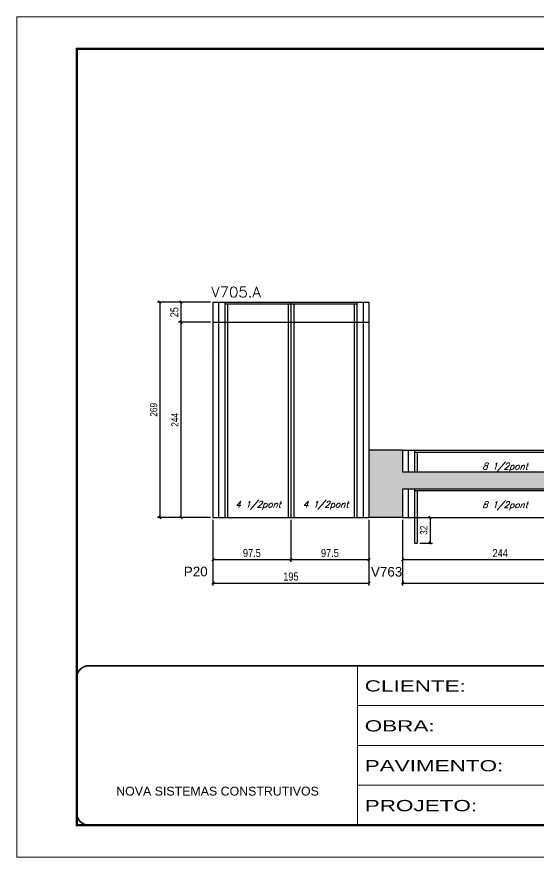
# Model space of a CAD drawing. Extents: x -20960 to -5926, y -2106 to 21915.
# Drawn here: x -12207 to -11556, y 17420 to 18470 of the extents above; entities that cross this region are included whole.
import ezdxf

# ---------------------------------------------------------------- set-up
doc = ezdxf.new("R2010")
doc.units = 0
doc.linetypes.add('CONTINUO', pattern=[0])
doc.linetypes.add('DASHED', pattern=[0.75, 0.5, -0.25])
for name, color, linetype in [('5', 5, 'Continuous'), ('COTA', 241, 'Continuous'), ('Painéis', 200, 'Continuous'), ('SARR_2.2x7', 40, 'Continuous'), ('SARR_3.5x7', 81, 'Continuous'), ('texto', 7, 'Continuous')]:
    doc.layers.add(name, color=color, linetype=linetype)
for name, color, linetype, lineweight in [('Folhas', 255, 'Continuous', 9), ('SARRAFO DE PRESSAO', 251, 'DASHED', 9), ('Texto Seção', 7, 'Continuous', 15)]:
    doc.layers.add(name, color=color, linetype=linetype, lineweight=lineweight)
doc.styles.add('ARIAL', font='arial.ttf')
doc.styles.add('COTA TECNICA', font='techl___.ttf', dxfattribs={"height": 10})
doc.styles.add('COTA TECNICA-50', font='techl___.ttf', dxfattribs={"height": 9})
doc.styles.add('REGUA-120', font='ROMANS.shx', dxfattribs={"height": 15})
doc.styles.add('Romans', font='romans.shx')
doc.styles.get("Standard").update_dxf_attribs({"font": 'arial.ttf'})
doc.styles.add('Tecnologia', font='')
doc.styles.get('Tecnologia').set_extended_font_data('Forgotten Futurist')
doc.dimstyles.new('COTA PAINEL-50', dxfattribs={"dimtxt": 9, "dimasz": 3, "dimexe": 3, "dimexo": 3, "dimgap": 3, "dimtad": 1, "dimdec": 1, "dimzin": 12, "dimdsep": 46, "dimtxsty": 'COTA TECNICA-50', "dimblk1": 'OBLIQUE', "dimblk2": 'OBLIQUE', "dimsah": 1, "dimcen": 0.9, "dimclrd": 4, "dimclre": 4, "dimclrt": 240, "dimadec": 1, "dimazin": 3, "dimtfac": 1, "dimtdec": 1, "dimtmove": 0, "dimatfit": 3, "dimfxl": 1, "dimtolj": 1, "dimtzin": 12, "dimarcsym": 0})
doc.dimstyles.new('PAINEL', dxfattribs={"dimtxt": 10, "dimasz": 3, "dimexe": 3, "dimexo": 3, "dimgap": 3, "dimtad": 1, "dimdec": 1, "dimzin": 12, "dimdsep": 46, "dimtxsty": 'COTA TECNICA', "dimblk1": 'OBLIQUE', "dimblk2": 'OBLIQUE', "dimsah": 1, "dimcen": 0.9, "dimclrd": 4, "dimclre": 4, "dimclrt": 240, "dimadec": 1, "dimazin": 3, "dimtfac": 1, "dimtdec": 1, "dimtmove": 0, "dimatfit": 3, "dimfxl": 1, "dimtolj": 1, "dimtzin": 12, "dimarcsym": 0})

# ---------------------------------------------------------------- blocks, each defined once
blk = doc.blocks.new('9999999999')
at = {"color": 30, "linetype": 'CONTINUO'}
for p, q in [((98564.6, 34230.2), (98564.6, 34429.4)), ((98564.6, 34379.6), (99584, 34379.6)), ((98564.6, 34329.8), (99488, 34329.8)), ((98564.6, 34280), (99488, 34280))]:
    blk.add_line(p, q, dxfattribs=at)
at = {"color": 30, "linetype": 'CONTINUO', "const_width": 2}
blk.add_lwpolyline([(99584, 34230.2), (99584, 34414.4, 0.414214), (99569, 34429.4), (98229, 34429.4, 0.414214), (98214, 34414.4), (98214, 34245.2, 0.414214), (98229, 34230.2), (99584, 34230.2)], format="xyb", dxfattribs=at)
at = {"layer": 'Folhas'}
blk.add_lwpolyline([(98139, 34190.2), (99624, 34190.2), (99624, 35240.2), (98139, 35240.2)], close=True, dxfattribs=at)
at = {"layer": 'Folhas', "color": 30, "const_width": 3}
blk.add_lwpolyline([(98214, 34230.2), (99584, 34230.2), (99584, 35200.2), (98214, 35200.2)], close=True, dxfattribs=at)
at = {"color": 7, "linetype": 'Continuous', "ltscale": 5, "style": 'ARIAL'}
blk.add_text('NOVA SISTEMAS CONSTRUTIVOS', height=11.059, dxfattribs=at).set_placement((98263.2, 34267.2))
at = {"layer": 'Folhas', "color": 7, "style": 'Tecnologia', "width": 1.5}
for s, p in [('CLIENTE:', (98573.7, 34397.2)), ('OBRA:', (98573.7, 34347.3)), ('PAVIMENTO:', (98573.7, 34297.5)), ('PROJETO:', (98573.7, 34247.7))]:
    blk.add_text(s, height=14, dxfattribs=at).set_placement(p)
blk = doc.blocks.new('_Oblique')
at = {"color": 0, "linetype": 'ByBlock', "lineweight": -2}
blk.add_line((-0.5, -0.5), (0.5, 0.5), dxfattribs=at)
blk = doc.blocks.new('*D314')
at = {"layer": 'COTA', "color": 4, "linetype": 'ByBlock', "lineweight": -2, "transparency": 16777216}
for p, q in [((-11725, 17841.1), (-11725, 17788.5)), ((-11481, 17809.1), (-11481, 17788.5)), ((-11725, 17791.5), (-11481, 17791.5))]:
    blk.add_line(p, q, dxfattribs=at)
at = {"layer": 'Defpoints', "color": 0, "linetype": 'ByBlock', "transparency": 16777216}
for p in [(-11725, 17844.1), (-11481, 17812.1), (-11481, 17791.5)]:
    blk.add_point(p, dxfattribs=at)
at = {"layer": 'COTA', "color": 4, "linetype": 'ByBlock', "lineweight": -2, "transparency": 16777216, "xscale": 3, "yscale": 3, "zscale": 3, "rotation": 180}
blk.add_blockref('_Oblique', (-11725, 17791.5), dxfattribs=at)
at = {"layer": 'COTA', "color": 4, "linetype": 'ByBlock', "lineweight": -2, "transparency": 16777216, "xscale": 3, "yscale": 3, "zscale": 3}
blk.add_blockref('_Oblique', (-11481, 17791.5), dxfattribs=at)
at = {"layer": 'COTA', "color": 240, "linetype": 'ByBlock', "transparency": 16777216, "insert": (-11603, 17799.6), "char_height": 10, "attachment_point": 5, "style": 'COTA TECNICA'}
blk.add_mtext('\\A1;244', dxfattribs=at)
blk = doc.blocks.new('*D317')
at = {"layer": 'COTA', "color": 4, "linetype": 'ByBlock', "lineweight": -2, "transparency": 16777216}
for p, q in [((-11725, 17841.1), (-11725, 17759.1)), ((-11004.5, 17841.1), (-11004.5, 17759.1)), ((-11725, 17762.1), (-11004.5, 17762.1))]:
    blk.add_line(p, q, dxfattribs=at)
at = {"layer": 'Defpoints', "color": 0, "linetype": 'ByBlock', "transparency": 16777216}
for p in [(-11725, 17844.1), (-11004.5, 17844.1), (-11004.5, 17762.1)]:
    blk.add_point(p, dxfattribs=at)
at = {"layer": 'COTA', "color": 4, "linetype": 'ByBlock', "lineweight": -2, "transparency": 16777216, "xscale": 3, "yscale": 3, "zscale": 3, "rotation": 180}
blk.add_blockref('_Oblique', (-11725, 17762.1), dxfattribs=at)
at = {"layer": 'COTA', "color": 4, "linetype": 'ByBlock', "lineweight": -2, "transparency": 16777216, "xscale": 3, "yscale": 3, "zscale": 3}
blk.add_blockref('_Oblique', (-11004.5, 17762.1), dxfattribs=at)
at = {"layer": 'COTA', "color": 240, "linetype": 'ByBlock', "transparency": 16777216, "insert": (-11364.8, 17770.2), "char_height": 10, "attachment_point": 5, "style": 'COTA TECNICA'}
blk.add_mtext('\\A1;720.5', dxfattribs=at)
blk = doc.blocks.new('*D305')
at = {"layer": 'COTA', "color": 4, "linetype": 'ByBlock', "lineweight": -2, "transparency": 16777216}
for p, q in [((-11962, 17841.1), (-11962, 17788.5)), ((-11864.5, 17841.1), (-11864.5, 17788.5)), ((-11962, 17791.5), (-11864.5, 17791.5))]:
    blk.add_line(p, q, dxfattribs=at)
at = {"layer": 'Defpoints', "color": 0, "linetype": 'ByBlock', "transparency": 16777216}
for p in [(-11962, 17844.1), (-11864.5, 17844.1), (-11864.5, 17791.5)]:
    blk.add_point(p, dxfattribs=at)
at = {"layer": 'COTA', "color": 4, "linetype": 'ByBlock', "lineweight": -2, "transparency": 16777216, "xscale": 3, "yscale": 3, "zscale": 3, "rotation": 180}
blk.add_blockref('_Oblique', (-11962, 17791.5), dxfattribs=at)
at = {"layer": 'COTA', "color": 4, "linetype": 'ByBlock', "lineweight": -2, "transparency": 16777216, "xscale": 3, "yscale": 3, "zscale": 3}
blk.add_blockref('_Oblique', (-11864.5, 17791.5), dxfattribs=at)
at = {"layer": 'COTA', "color": 240, "linetype": 'ByBlock', "transparency": 16777216, "insert": (-11913.3, 17799.6), "char_height": 10, "attachment_point": 5, "style": 'COTA TECNICA'}
blk.add_mtext('\\A1;97.5', dxfattribs=at)
blk = doc.blocks.new('*D306')
at = {"layer": 'COTA', "color": 4, "lineweight": -2, "ltscale": 25, "transparency": 16777216}
for p, q in [((-11965, 18113.1), (-12005, 18113.1)), ((-12002, 18113.1), (-12002, 18088.1)), ((-11965, 18088.1), (-12005, 18088.1))]:
    blk.add_line(p, q, dxfattribs=at)
at = {"layer": 'Defpoints', "color": 0, "ltscale": 25, "transparency": 16777216}
for p in [(-11962, 18113.1), (-12002, 18088.1), (-11962, 18088.1)]:
    blk.add_point(p, dxfattribs=at)
at = {"layer": 'COTA', "color": 4, "lineweight": -2, "ltscale": 25, "transparency": 16777216, "xscale": 3, "yscale": 3, "zscale": 3}
for p, rotation in [((-12002, 18113.1), 90), ((-12002, 18088.1), 270)]:
    blk.add_blockref('_Oblique', p, dxfattribs=dict(at, rotation=rotation))
at = {"layer": 'COTA', "color": 240, "ltscale": 25, "transparency": 16777216, "insert": (-12010.1, 18100.6), "char_height": 10, "attachment_point": 5, "rotation": 90, "style": 'COTA TECNICA'}
blk.add_mtext('\\A1;25', dxfattribs=at)
blk = doc.blocks.new('*D307')
at = {"layer": 'COTA', "color": 4, "lineweight": -2, "ltscale": 25, "transparency": 16777216}
for p, q in [((-11864.5, 17841.1), (-11864.5, 17788.5)), ((-11767, 17841.1), (-11767, 17788.5)), ((-11864.5, 17791.5), (-11767, 17791.5))]:
    blk.add_line(p, q, dxfattribs=at)
at = {"layer": 'Defpoints', "color": 0, "ltscale": 25, "transparency": 16777216}
for p in [(-11864.5, 17844.1), (-11767, 17844.1), (-11767, 17791.5)]:
    blk.add_point(p, dxfattribs=at)
at = {"layer": 'COTA', "color": 4, "lineweight": -2, "ltscale": 25, "transparency": 16777216, "xscale": 3, "yscale": 3, "zscale": 3, "rotation": 180}
blk.add_blockref('_Oblique', (-11864.5, 17791.5), dxfattribs=at)
at = {"layer": 'COTA', "color": 4, "lineweight": -2, "ltscale": 25, "transparency": 16777216, "xscale": 3, "yscale": 3, "zscale": 3}
blk.add_blockref('_Oblique', (-11767, 17791.5), dxfattribs=at)
at = {"layer": 'COTA', "color": 240, "ltscale": 25, "transparency": 16777216, "insert": (-11815.8, 17799.6), "char_height": 10, "attachment_point": 5, "style": 'COTA TECNICA'}
blk.add_mtext('\\A1;97.5', dxfattribs=at)
blk = doc.blocks.new('*D308')
at = {"layer": 'COTA', "color": 4, "lineweight": -2, "ltscale": 25, "transparency": 16777216}
for p, q in [((-11962, 17841.1), (-11962, 17759.1)), ((-11767, 17841.1), (-11767, 17759.1)), ((-11962, 17762.1), (-11767, 17762.1))]:
    blk.add_line(p, q, dxfattribs=at)
at = {"layer": 'Defpoints', "color": 0, "ltscale": 25, "transparency": 16777216}
for p in [(-11962, 17844.1), (-11767, 17844.1), (-11767, 17762.1)]:
    blk.add_point(p, dxfattribs=at)
at = {"layer": 'COTA', "color": 4, "lineweight": -2, "ltscale": 25, "transparency": 16777216, "xscale": 3, "yscale": 3, "zscale": 3, "rotation": 180}
blk.add_blockref('_Oblique', (-11962, 17762.1), dxfattribs=at)
at = {"layer": 'COTA', "color": 4, "lineweight": -2, "ltscale": 25, "transparency": 16777216, "xscale": 3, "yscale": 3, "zscale": 3}
blk.add_blockref('_Oblique', (-11767, 17762.1), dxfattribs=at)
at = {"layer": 'COTA', "color": 240, "ltscale": 25, "transparency": 16777216, "insert": (-11864.5, 17770.3), "char_height": 10, "attachment_point": 5, "style": 'COTA TECNICA'}
blk.add_mtext('\\A1;195', dxfattribs=at)
blk = doc.blocks.new('*D320')
at = {"layer": 'COTA', "color": 4, "lineweight": -2, "transparency": 16777216}
for p, q in [((-11965, 18088.1), (-12005, 18088.1)), ((-12002, 18088.1), (-12002, 17844.1)), ((-11965, 17844.1), (-12005, 17844.1))]:
    blk.add_line(p, q, dxfattribs=at)
at = {"layer": 'Defpoints', "color": 0, "transparency": 16777216}
for p in [(-11962, 18088.1), (-12002, 17844.1), (-11962, 17844.1)]:
    blk.add_point(p, dxfattribs=at)
at = {"layer": 'COTA', "color": 4, "lineweight": -2, "transparency": 16777216, "xscale": 3, "yscale": 3, "zscale": 3}
for p, rotation in [((-12002, 18088.1), 90), ((-12002, 17844.1), 270)]:
    blk.add_blockref('_Oblique', p, dxfattribs=dict(at, rotation=rotation))
at = {"layer": 'COTA', "color": 240, "transparency": 16777216, "insert": (-12009.5, 17966.1), "char_height": 9, "attachment_point": 5, "rotation": 90, "style": 'COTA TECNICA-50'}
blk.add_mtext('\\A1;244', dxfattribs=at)
blk = doc.blocks.new('*D321')
at = {"layer": 'COTA', "color": 4, "lineweight": -2, "transparency": 16777216}
for p, q in [((-11965, 18113.1), (-12031.4, 18113.1)), ((-12028.4, 18113.1), (-12028.4, 17844.1)), ((-11965, 17844.1), (-12031.4, 17844.1))]:
    blk.add_line(p, q, dxfattribs=at)
at = {"layer": 'Defpoints', "color": 0, "transparency": 16777216}
for p in [(-11962, 18113.1), (-12028.4, 17844.1), (-11962, 17844.1)]:
    blk.add_point(p, dxfattribs=at)
at = {"layer": 'COTA', "color": 4, "lineweight": -2, "transparency": 16777216, "xscale": 3, "yscale": 3, "zscale": 3}
for p, rotation in [((-12028.4, 18113.1), 90), ((-12028.4, 17844.1), 270)]:
    blk.add_blockref('_Oblique', p, dxfattribs=dict(at, rotation=rotation))
at = {"layer": 'COTA', "color": 240, "transparency": 16777216, "insert": (-12036, 17978.6), "char_height": 9, "attachment_point": 5, "rotation": 90, "style": 'COTA TECNICA-50'}
blk.add_mtext('\\A1;269', dxfattribs=at)
blk = doc.blocks.new('*D323')
at = {"layer": 'COTA', "color": 4, "lineweight": -2, "transparency": 16777216}
for p, q in [((-11703.5, 17844.1), (-11687.7, 17844.1)), ((-11690.7, 17844.1), (-11690.7, 17812.1)), ((-11703.5, 17812.1), (-11687.7, 17812.1))]:
    blk.add_line(p, q, dxfattribs=at)
at = {"layer": 'Defpoints', "color": 0, "transparency": 16777216}
for p in [(-11706.5, 17844.1), (-11706.5, 17812.1), (-11690.7, 17812.1)]:
    blk.add_point(p, dxfattribs=at)
at = {"layer": 'COTA', "color": 4, "lineweight": -2, "transparency": 16777216, "xscale": 3, "yscale": 3, "zscale": 3}
for p, rotation in [((-11690.7, 17844.1), 90), ((-11690.7, 17812.1), 270)]:
    blk.add_blockref('_Oblique', p, dxfattribs=dict(at, rotation=rotation))
at = {"layer": 'COTA', "color": 240, "transparency": 16777216, "insert": (-11698.4, 17828.1), "char_height": 9, "attachment_point": 5, "rotation": 90, "style": 'COTA TECNICA-50'}
blk.add_mtext('\\A1;32', dxfattribs=at)

msp = doc.modelspace()

# ---------------------------------------------------------------- hatches: boundary and pattern name
at = {"layer": 'COTA', "linetype": 'ByBlock'}
h = msp.add_hatch(dxfattribs=at)
h.set_pattern_fill('AR-CONC', color=256, scale=0.03)
h.set_pattern_definition([(50, (-1598.5, 1237.553), (5.4655401, -0.4781726), [0.5715, -6.2865]), (355, (-1598.5, 1237.553), (-1.0573026, 5.7317054), [0.4572, -5.0292175]), (100.451445, (-1598.0445, 1237.513), (4.4082374, 5.2535326), [0.4857003, -5.3427073]), (46.1842, (-1598.5, 1239.077), (8.1323712, -1.2612698), [0.85725, -9.42975]), (96.635558, (-1597.822, 1238.972), (7.122124, 7.4227837), [0.7285507, -8.0140682]), (351.18415, (-1598.5, 1239.077), (7.122124, 7.4227837), [0.685799, -7.543792]), (21, (-1597.738, 1238.696), (4.5484317, -3.0679559), [0.5715, -6.2865]), (326, (-1597.738, 1238.696), (1.8540609, 5.525639), [0.4572, -5.0292]), (71.451445, (-1597.359, 1238.4404), (6.4024926, 2.457683), [0.4857003, -5.3426981]), (37.5, (-1598.5, 1237.553), (0.0926581, 2.53665117), [0, -4.96824, 0, -5.1054, 0, -5.04825]), (7.5, (-1598.5, 1237.553), (2.00458988, 3.00541724), [0, -2.91084, 0, -4.85394, 0, -1.92405]), (327.5, (-1600.1993, 1237.553), (4.06771786, -0.17186232), [0, -1.905, 0, -5.9436, 0, -7.8867]), (317.5, (-1600.9613, 1237.553), (4.44387544, 0.7627947), [0, -2.4765, 0, -3.94716, 0, -5.6007])])
h.paths.add_polyline_path([(-11725.04, 17879.88), (-11004.54, 17879.88), (-11004.54, 17901.08), (-11725.04, 17901.08), (-11725.04, 17928.08), (-11767.04, 17928.08), (-11767.04, 17844.08), (-11725.04, 17844.08)])
h.paths.add_polyline_path([(-11389.3, 17898.87), (-11321.68, 17898.87), (-11316.18, 17914.84), (-11383.8, 17914.84)], flags=24)
h.paths.add_polyline_path([(-11162.85, 17898.83), (-11095.23, 17898.83), (-11089.73, 17914.8), (-11157.35, 17914.8)], flags=24)
h.paths.add_polyline_path([(-11633.3, 17898.87), (-11565.68, 17898.87), (-11560.18, 17914.84), (-11627.8, 17914.84)], flags=24)

# ---------------------------------------------------------------- linework, layer by layer
for p, q in [((-11725.04, 17928.08), (-11767.04, 17928.08)), ((-11725.04, 17844.08), (-11767.04, 17844.08))]:
    msp.add_line(p, q, dxfattribs=at)
at = {"layer": 'Painéis', "linetype": 'ByBlock'}
for p, q in [((-11962.04, 18113.08), (-11767.04, 18113.08)), ((-11962.04, 18113.08), (-11962.04, 18088.08)), ((-11864.54, 18113.08), (-11864.54, 17844.08)), ((-11767.04, 18113.08), (-11767.04, 18088.08)), ((-11962.04, 18088.08), (-11767.04, 18088.08)), ((-11962.04, 18088.08), (-11962.04, 17844.08)), ((-11767.04, 18088.08), (-11767.04, 17844.08)), ((-11964.04, 18049.08), (-11964.04, 18049.08)), ((-11725.04, 17928.08), (-11004.54, 17928.08)), ((-11725.04, 17901.08), (-11004.54, 17901.08)), ((-11725.04, 17879.88), (-11004.54, 17879.88)), ((-11725.04, 17879.88), (-11725.04, 17844.08)), ((-11962.04, 17844.08), (-11767.04, 17844.08)), ((-11725.04, 17844.08), (-11004.54, 17844.08))]:
    msp.add_line(p, q, dxfattribs=at)
at = {"layer": 'Painéis'}
msp.add_line((-11725.04, 17928.08), (-11725.04, 17901.08), dxfattribs=at)
at = {"layer": 'SARR_2.2x7', "linetype": 'Continuous', "ltscale": 50}
for p, q in [((-11955.04, 18113.08), (-11955.04, 18088.08)), ((-11774.04, 18113.08), (-11774.04, 18088.08)), ((-11947.04, 18110.88), (-11864.54, 18110.88)), ((-11864.54, 18110.88), (-11782.04, 18110.88)), ((-11955.04, 18088.08), (-11955.04, 17844.08)), ((-11774.04, 18088.08), (-11774.04, 17844.08)), ((-11718.04, 17928.08), (-11718.04, 17901.08)), ((-11710.04, 17925.88), (-11481.04, 17925.88)), ((-11718.04, 17879.88), (-11718.04, 17844.08)), ((-11710.04, 17877.68), (-11481.04, 17877.68))]:
    msp.add_line(p, q, dxfattribs=at)
at = {"layer": 'SARR_3.5x7'}
for p, q in [((-11947.04, 18113.08), (-11947.04, 17844.08)), ((-11782.04, 18113.08), (-11782.04, 17844.08)), ((-11943.54, 18110.88), (-11943.54, 17844.08)), ((-11868.04, 18110.88), (-11868.04, 17844.08)), ((-11861.04, 18110.88), (-11861.04, 17844.08)), ((-11785.54, 18110.88), (-11785.54, 17844.08)), ((-11710.04, 17928.08), (-11710.04, 17901.08)), ((-11706.54, 17925.88), (-11706.54, 17901.08)), ((-11710.04, 17879.88), (-11710.04, 17812.08)), ((-11706.54, 17877.68), (-11706.54, 17812.08)), ((-11710.04, 17812.08), (-11706.54, 17812.08))]:
    msp.add_line(p, q, dxfattribs=at)

# ---------------------------------------------------------------- block references
at = {"layer": 'SARRAFO DE PRESSAO', "color": 6, "linetype": 'ByBlock'}
msp.add_blockref('9999999999', (-110345.98, -16770.54), dxfattribs=at)

# ---------------------------------------------------------------- texts
at = {"layer": '5', "linetype": 'Continuous'}
for s, p in [('P20', (-11998.34, 17770.56)), ('V763', (-11764.5, 17770.29))]:
    msp.add_text(s, height=12, rotation=0.00004, dxfattribs=at).set_placement(p)
at = {"layer": 'texto', "color": 2, "char_height": 8, "attachment_point": 5, "style": 'Romans'}
for s, insert in [('{\\Q19;\\C256;8 1/2pont}', (-11596.93, 17906.86)), ('{\\Q19;\\C256;4 1/2pont}', (-11905.48, 17859.22)), ('{\\Q19;\\C256;4 1/2pont}', (-11821.05, 17859.22)), ('{\\Q19;\\C256;8 1/2pont}', (-11596.93, 17858.66))]:
    msp.add_mtext(s, dxfattribs=dict(at, insert=insert))
at = {"layer": 'Texto Seção', "style": 'REGUA-120', "width": 1.05}
msp.add_text('V705.A', height=13, dxfattribs=at).set_placement((-11964.04, 18119.27))

# ---------------------------------------------------------------- dimensions: what is measured, and where the dimension line sits
at = {"layer": 'COTA'}
for base, p1, picture, middle in [((-12028.38, 17844.08), (-11962.04, 18113.08), '*D321', (-12035.99, 17978.58)), ((-12001.96, 17844.08), (-11962.04, 18088.08), '*D320', (-12009.52, 17966.08))]:
    dim = msp.add_linear_dim(base=base, p1=p1, p2=(-11962.04, 17844.08), angle=90, dimstyle='COTA PAINEL-50', dxfattribs=at)
    dim.commit()
    dim.dimension.update_dxf_attribs({"geometry": picture, "text_midpoint": middle})
at = {"layer": 'COTA', "ltscale": 25}
dim = msp.add_linear_dim(base=(-12001.96, 18088.08), p1=(-11962.04, 18113.08), p2=(-11962.04, 18088.08), angle=90, dimstyle='PAINEL', dxfattribs=at)
dim.commit()
dim.dimension.update_dxf_attribs({"geometry": '*D306', "text_midpoint": (-12010.07, 18100.58)})
at = {"layer": 'COTA', "linetype": 'ByBlock'}
for base, p1, p2, picture, middle in [((-11864.54, 17791.48), (-11962.04, 17844.08), (-11864.54, 17844.08), '*D305', (-11913.29, 17799.62)), ((-11481.04, 17791.48), (-11725.04, 17844.08), (-11481.04, 17812.08), '*D314', (-11603.04, 17799.55)), ((-11004.54, 17762.13), (-11725.04, 17844.08), (-11004.54, 17844.08), '*D317', (-11364.79, 17770.24))]:
    dim = msp.add_linear_dim(base=base, p1=p1, p2=p2, dimstyle='PAINEL', dxfattribs=at)
    dim.commit()
    dim.dimension.update_dxf_attribs({"geometry": picture, "text_midpoint": middle})
at = {"layer": 'COTA', "ltscale": 25}
for base, p1, picture, middle in [((-11767.04, 17762.13), (-11962.04, 17844.08), '*D308', (-11864.54, 17770.27)), ((-11767.04, 17791.48), (-11864.54, 17844.08), '*D307', (-11815.79, 17799.62))]:
    dim = msp.add_linear_dim(base=base, p1=p1, p2=(-11767.04, 17844.08), dimstyle='PAINEL', dxfattribs=at)
    dim.commit()
    dim.dimension.update_dxf_attribs({"geometry": picture, "text_midpoint": middle})
at = {"layer": 'COTA'}
dim = msp.add_linear_dim(base=(-11690.66, 17812.08), p1=(-11706.54, 17844.08), p2=(-11706.54, 17812.08), angle=90, dimstyle='COTA PAINEL-50', dxfattribs=at)
dim.commit()
dim.dimension.update_dxf_attribs({"geometry": '*D323', "text_midpoint": (-11690.66, 17828.08), "dimtype": 160})

doc.saveas('drawing.dxf')
